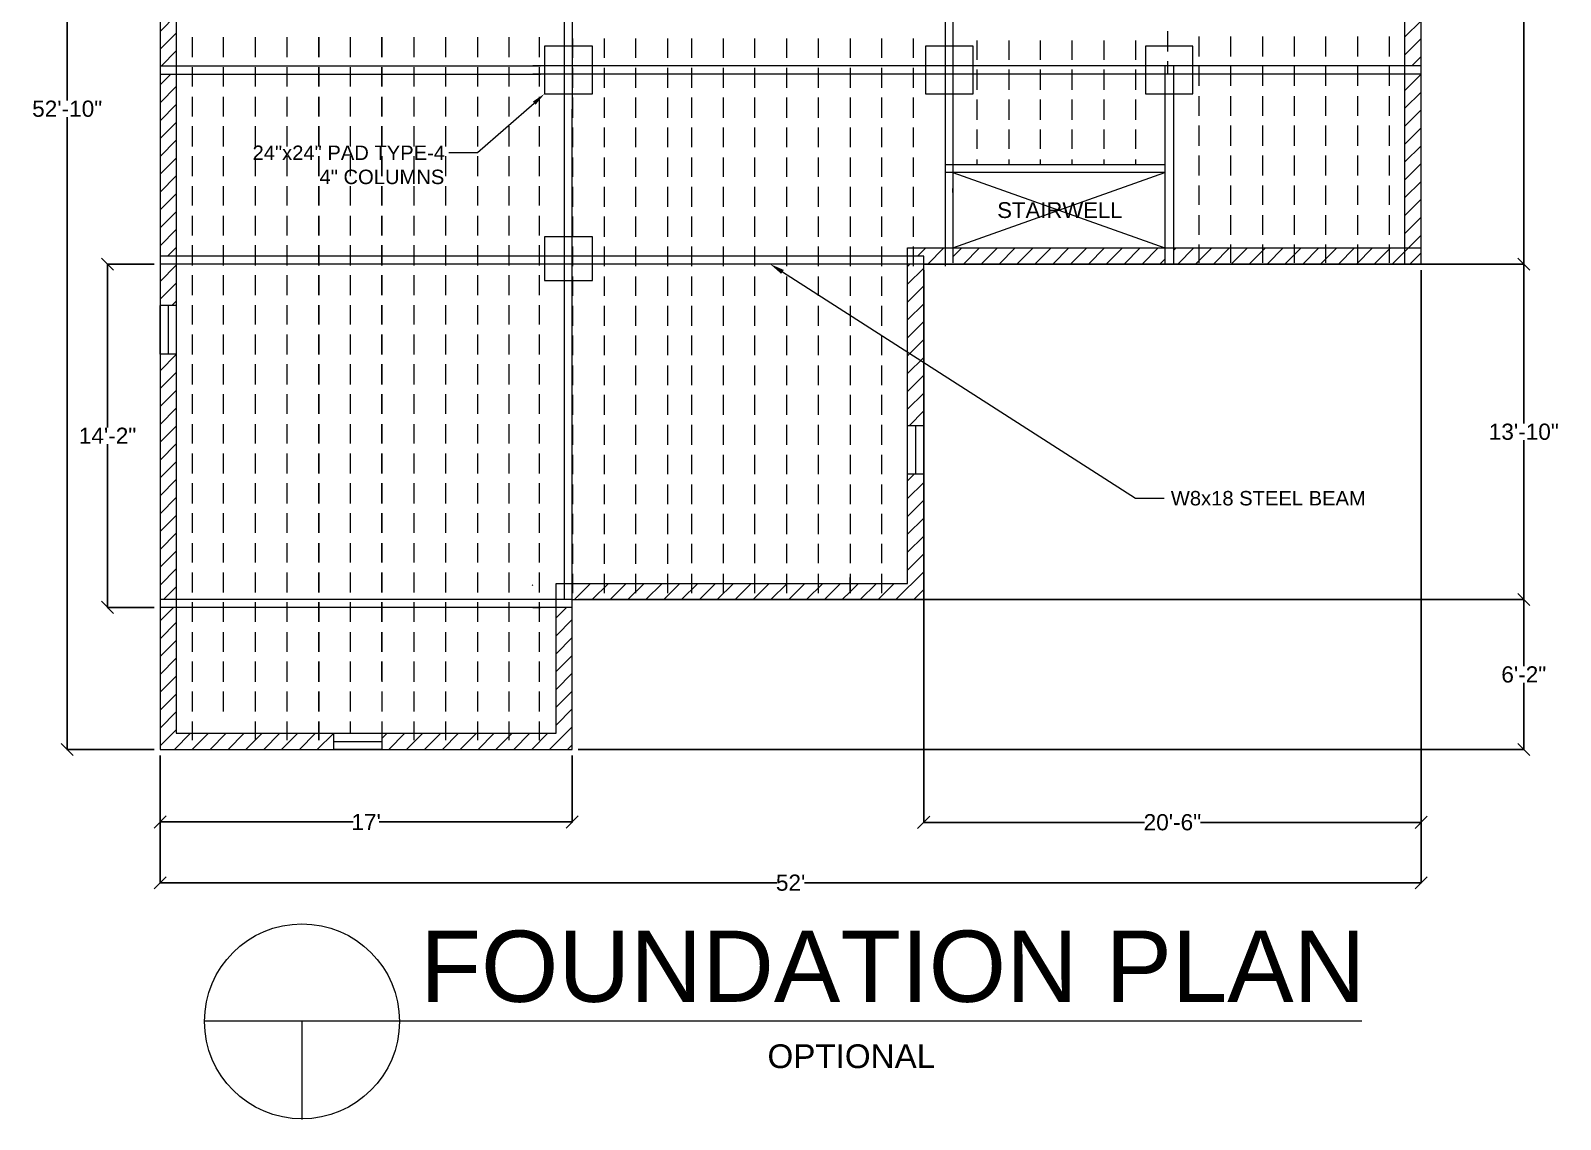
# Model space of a CAD drawing. Header units: inches. Extents: x 2489 to 11897, y 91 to 1364.
# Drawn here: x 9849 to 10606, y 174 to 712 of the extents above; entities that cross this region are included whole.
import ezdxf

# ---------------------------------------------------------------- set-up
doc = ezdxf.new("R2010")
doc.units = ezdxf.units.IN
doc.header["$MEASUREMENT"] = 0
for name, color, linetype in [('PDF2_Geometry', 7, 'Continuous'), ('PDF_Geometry', 7, 'Continuous'), ('PDF_Solid Fills', 7, 'Continuous'), ('PDF_Text', 7, 'Continuous')]:
    doc.layers.add(name, color=color, linetype=linetype)
doc.styles.add('PDF Arial', font='arial.ttf')
doc.styles.get("Standard").update_dxf_attribs({"font": 'arial.ttf'})
doc.dimstyles.get("Standard").update_dxf_attribs({"dimtxt": 8, "dimasz": 6, "dimexe": 0.18, "dimexo": 3, "dimgap": 0.09, "dimtad": 0, "dimtih": 1, "dimtoh": 1, "dimdec": 4, "dimzin": 0, "dimdsep": 46, "dimlunit": 4, "dimtxsty": 'Standard', "dimblk": 'OBLIQUE', "dimcen": 0.09, "dimadec": 0, "dimazin": 0, "dimtfac": 1, "dimtdec": 4, "dimtofl": 0, "dimtmove": 0, "dimatfit": 3, "dimldrblk": 'OBLIQUE', "dimfxl": 1, "dimtolj": 1, "dimtzin": 0, "dimarcsym": 0})

# ---------------------------------------------------------------- blocks, each defined once
blk = doc.blocks.new('_Oblique')
at = {"color": 0, "linetype": 'ByBlock', "lineweight": -2}
blk.add_line((-0.5, -0.5), (0.5, 0.5), dxfattribs=at)
blk = doc.blocks.new('*D183')
at = {"color": 0, "lineweight": -2, "transparency": 16777216}
for p, q in [((10540.29, 920.87), (10588.28, 920.87)), ((10588.1, 920.87), (10588.1, 762.99)), ((10588.1, 596.9), (10588.1, 754.78)), ((10540.29, 596.9), (10588.28, 596.9))]:
    blk.add_line(p, q, dxfattribs=at)
at = {"layer": 'Defpoints', "color": 0, "lineweight": 15, "transparency": 16777216}
for p in [(10537.29, 920.87), (10588.1, 920.87), (10537.29, 596.9)]:
    blk.add_point(p, dxfattribs=at)
at = {"color": 0, "lineweight": -2, "transparency": 16777216, "xscale": 6, "yscale": 6, "zscale": 6}
for p, rotation in [((10588.1, 920.87), 90), ((10588.1, 596.9), 270)]:
    blk.add_blockref('_Oblique', p, dxfattribs=dict(at, rotation=rotation))
at = {"color": 0, "lineweight": 15, "transparency": 16777216, "insert": (10588.1, 758.89), "char_height": 8, "attachment_point": 5}
blk.add_mtext("\\A1;27'", dxfattribs=at)
blk = doc.blocks.new('*D186')
at = {"color": 0, "lineweight": -2, "transparency": 16777216}
for p, q in [((9910.29, 990.73), (9867.12, 990.73)), ((9867.3, 990.73), (9867.3, 677.91)), ((9867.3, 356.75), (9867.3, 669.56)), ((9910.28, 356.75), (9867.12, 356.75))]:
    blk.add_line(p, q, dxfattribs=at)
at = {"layer": 'Defpoints', "color": 0, "lineweight": 15, "transparency": 16777216}
for p in [(9913.29, 990.73), (9867.3, 356.75), (9913.28, 356.75)]:
    blk.add_point(p, dxfattribs=at)
at = {"color": 0, "lineweight": -2, "transparency": 16777216, "xscale": 6, "yscale": 6, "zscale": 6}
for p, rotation in [((9867.3, 990.73), 90), ((9867.3, 356.75), 270)]:
    blk.add_blockref('_Oblique', p, dxfattribs=dict(at, rotation=rotation))
at = {"color": 0, "lineweight": 15, "transparency": 16777216, "insert": (9867.3, 673.74), "char_height": 8, "attachment_point": 5}
blk.add_mtext('\\A1;52\'-10"', dxfattribs=at)
blk = doc.blocks.new('*D187')
at = {"color": 0, "lineweight": -2, "transparency": 16777216}
for p, q in [((9913.28, 353.75), (9913.28, 320.69)), ((10117.19, 353.75), (10117.19, 320.69)), ((9913.28, 320.87), (10008.73, 320.87)), ((10117.19, 320.87), (10021.74, 320.87))]:
    blk.add_line(p, q, dxfattribs=at)
at = {"layer": 'Defpoints', "color": 0, "lineweight": 15, "transparency": 16777216}
for p in [(9913.28, 356.75), (10117.19, 356.75), (10117.19, 320.87)]:
    blk.add_point(p, dxfattribs=at)
at = {"color": 0, "lineweight": -2, "transparency": 16777216, "xscale": 6, "yscale": 6, "zscale": 6, "rotation": 180}
blk.add_blockref('_Oblique', (9913.28, 320.87), dxfattribs=at)
at = {"color": 0, "lineweight": -2, "transparency": 16777216, "xscale": 6, "yscale": 6, "zscale": 6}
blk.add_blockref('_Oblique', (10117.19, 320.87), dxfattribs=at)
at = {"color": 0, "lineweight": 15, "transparency": 16777216, "insert": (10015.23, 320.87), "char_height": 8, "attachment_point": 5}
blk.add_mtext("\\A1;17'", dxfattribs=at)
blk = doc.blocks.new('*D180')
at = {"color": 0, "lineweight": -2, "transparency": 16777216}
for p, q in [((10294.15, 596.9), (10588.28, 596.9)), ((10588.1, 596.9), (10588.1, 518.09)), ((10588.1, 430.92), (10588.1, 509.73)), ((10294.15, 430.92), (10588.28, 430.92))]:
    blk.add_line(p, q, dxfattribs=at)
at = {"layer": 'Defpoints', "color": 0, "lineweight": 15, "transparency": 16777216}
for p in [(10291.15, 596.9), (10588.1, 596.9), (10291.15, 430.92)]:
    blk.add_point(p, dxfattribs=at)
at = {"color": 0, "lineweight": -2, "transparency": 16777216, "xscale": 6, "yscale": 6, "zscale": 6}
for p, rotation in [((10588.1, 596.9), 90), ((10588.1, 430.92), 270)]:
    blk.add_blockref('_Oblique', p, dxfattribs=dict(at, rotation=rotation))
at = {"color": 0, "lineweight": 15, "transparency": 16777216, "insert": (10588.1, 513.91), "char_height": 8, "attachment_point": 5}
blk.add_mtext('\\A1;13\'-10"', dxfattribs=at)
blk = doc.blocks.new('*D181')
at = {"color": 0, "lineweight": -2, "transparency": 16777216}
for p, q in [((10120.19, 430.92), (10588.28, 430.92)), ((10588.1, 430.92), (10588.1, 398.01)), ((10588.1, 356.75), (10588.1, 389.66)), ((10120.19, 356.75), (10588.28, 356.75))]:
    blk.add_line(p, q, dxfattribs=at)
at = {"layer": 'Defpoints', "color": 0, "lineweight": 15, "transparency": 16777216}
for p in [(10117.19, 430.92), (10588.1, 430.92), (10117.19, 356.75)]:
    blk.add_point(p, dxfattribs=at)
at = {"color": 0, "lineweight": -2, "transparency": 16777216, "xscale": 6, "yscale": 6, "zscale": 6}
for p, rotation in [((10588.1, 430.92), 90), ((10588.1, 356.75), 270)]:
    blk.add_blockref('_Oblique', p, dxfattribs=dict(at, rotation=rotation))
at = {"color": 0, "lineweight": 15, "transparency": 16777216, "insert": (10588.1, 393.83), "char_height": 8, "attachment_point": 5}
blk.add_mtext('\\A1;6\'-2"', dxfattribs=at)
blk = doc.blocks.new('*D182')
at = {"color": 0, "lineweight": -2, "transparency": 16777216}
for p, q in [((10537.29, 593.9), (10537.29, 290.62)), ((9913.28, 353.75), (9913.28, 290.62)), ((9913.28, 290.8), (10218.41, 290.8)), ((10537.29, 290.8), (10232.16, 290.8))]:
    blk.add_line(p, q, dxfattribs=at)
at = {"layer": 'Defpoints', "color": 0, "lineweight": 15, "transparency": 16777216}
for p in [(10537.29, 596.9), (9913.28, 356.75), (10537.29, 290.8)]:
    blk.add_point(p, dxfattribs=at)
at = {"color": 0, "lineweight": -2, "transparency": 16777216, "xscale": 6, "yscale": 6, "zscale": 6, "rotation": 180}
blk.add_blockref('_Oblique', (9913.28, 290.8), dxfattribs=at)
at = {"color": 0, "lineweight": -2, "transparency": 16777216, "xscale": 6, "yscale": 6, "zscale": 6}
blk.add_blockref('_Oblique', (10537.29, 290.8), dxfattribs=at)
at = {"color": 0, "lineweight": 15, "transparency": 16777216, "insert": (10225.28, 290.8), "char_height": 8, "attachment_point": 5}
blk.add_mtext("\\A1;52'", dxfattribs=at)
blk = doc.blocks.new('*D188')
at = {"color": 0, "lineweight": -2, "transparency": 16777216}
for p, q in [((10291.15, 593.9), (10291.15, 320.51)), ((10537.29, 593.9), (10537.29, 320.51)), ((10291.15, 320.69), (10400.32, 320.69)), ((10537.29, 320.69), (10428.12, 320.69))]:
    blk.add_line(p, q, dxfattribs=at)
at = {"layer": 'Defpoints', "color": 0, "lineweight": 15, "transparency": 16777216}
for p in [(10291.15, 596.9), (10537.29, 596.9), (10537.29, 320.69)]:
    blk.add_point(p, dxfattribs=at)
at = {"color": 0, "lineweight": -2, "transparency": 16777216, "xscale": 6, "yscale": 6, "zscale": 6, "rotation": 180}
blk.add_blockref('_Oblique', (10291.15, 320.69), dxfattribs=at)
at = {"color": 0, "lineweight": -2, "transparency": 16777216, "xscale": 6, "yscale": 6, "zscale": 6}
blk.add_blockref('_Oblique', (10537.29, 320.69), dxfattribs=at)
at = {"color": 0, "lineweight": 15, "transparency": 16777216, "insert": (10414.22, 320.69), "char_height": 8, "attachment_point": 5}
blk.add_mtext('\\A1;20\'-6"', dxfattribs=at)
blk = doc.blocks.new('*D192')
at = {"color": 0, "lineweight": -2, "transparency": 16777216}
for p, q in [((9910.29, 596.9), (9887.09, 596.9)), ((9887.27, 596.9), (9887.27, 516.09)), ((9887.27, 427.06), (9887.27, 507.87)), ((9910.29, 427.06), (9887.09, 427.06))]:
    blk.add_line(p, q, dxfattribs=at)
at = {"layer": 'Defpoints', "color": 0, "lineweight": 15, "transparency": 16777216}
for p in [(9913.29, 596.9), (9887.27, 427.06), (9913.29, 427.06)]:
    blk.add_point(p, dxfattribs=at)
at = {"color": 0, "lineweight": -2, "transparency": 16777216, "xscale": 6, "yscale": 6, "zscale": 6}
for p, rotation in [((9887.27, 596.9), 90), ((9887.27, 427.06), 270)]:
    blk.add_blockref('_Oblique', p, dxfattribs=dict(at, rotation=rotation))
at = {"color": 0, "lineweight": 15, "transparency": 16777216, "insert": (9887.27, 511.98), "char_height": 8, "attachment_point": 5}
blk.add_mtext('\\A1;14\'-2"', dxfattribs=at)

msp = doc.modelspace()

# ---------------------------------------------------------------- hatches: boundary and pattern name
at = {"lineweight": 15}
h = msp.add_hatch(dxfattribs=at)
h.set_pattern_fill('ANSI31', color=256, scale=50)
h.paths.add_polyline_path([(9921.28758, 982.72542), (10038.49404, 982.72539), (10038.49404, 990.72539), (9913.28766, 990.72542), (9913.28621, 836.33083), (9921.28621, 836.33083)])
h.paths.add_polyline_path([(9921.28617, 832.14722), (9913.28617, 832.14722), (9913.28592, 804.97919), (9921.28592, 804.97919)])
h.paths.add_polyline_path([(9921.28569, 780.97919), (9913.28569, 780.97919), (9913.28489, 695.05387), (9921.28489, 695.05387)])
h.paths.add_polyline_path([(10117.20049, 427.05979), (10109.18529, 427.05979), (10109.18529, 364.74677), (10023.0555, 364.74677), (10023.0555, 356.74677), (10117.18529, 356.74677)])
h.paths.add_polyline_path([(9999.0555, 364.74677), (9921.2818, 364.74677), (9921.28238, 427.05979), (9913.28238, 427.05979), (9913.28172, 356.74677), (9999.0555, 356.74677)])
h.paths.add_polyline_path([(9921.28355, 552.35751), (9913.28355, 552.35751), (9913.28242, 430.92154), (9921.28242, 430.92154)])
h.paths.add_polyline_path([(9921.28485, 690.87028), (9913.28485, 690.87028), (9913.28401, 600.76193), (9921.28401, 600.76193)])
h.paths.add_polyline_path([(9921.28397, 596.90018), (9913.28397, 596.90018), (9913.28378, 576.35751), (9921.28378, 576.35751)])
h.paths.add_polyline_path([(10117.31858, 438.92154), (10117.31858, 434.06162), (10117.31317, 430.92154), (10291.14688, 430.92154), (10291.14688, 492.95383), (10283.14688, 492.95383), (10283.14688, 438.92154), (10254.73376, 438.92154), (10254.73376, 434.06162), (10254.73387, 434.06159), (10254.73387, 438.92154)])
h.paths.add_polyline_path([(10291.14688, 596.90018), (10283.14688, 596.90018), (10283.14688, 553.37923), (10291.14688, 548.25216)])
h.paths.add_polyline_path([(10291.14688, 548.25216), (10283.14688, 553.37923), (10283.14688, 516.95383), (10291.14688, 516.95383)])
h.paths.add_polyline_path([(10410.49229, 604.90016), (10410.49219, 604.9002), (10305.58071, 604.90019), (10305.58065, 604.90016), (10305.58065, 596.90019), (10410.49229, 596.9002)])
h.paths.add_polyline_path([(10301.71878, 604.90019), (10285.94989, 604.90018), (10285.94989, 600.76197), (10291.14688, 600.76197), (10291.14688, 596.90018), (10301.71878, 596.90019)])
h.paths.add_polyline_path([(10414.67605, 604.9002), (10414.67605, 596.9002), (10529.28764, 596.90021), (10529.28764, 604.90021)])
h.paths.add_polyline_path([(10537.28764, 690.87028), (10529.28764, 690.87028), (10529.28764, 604.90021), (10537.28764, 604.90021)])
h.paths.add_polyline_path([(10537.28764, 604.90021), (10529.28764, 604.90021), (10529.28764, 596.90021), (10537.28764, 596.90021)])
h.paths.add_polyline_path([(10537.28764, 749.70991), (10529.28764, 749.70991), (10529.28764, 695.05385), (10537.28764, 695.05385)])
h.paths.add_polyline_path([(10537.28764, 832.14722), (10529.28764, 832.14722), (10529.28764, 773.70991), (10537.28764, 773.70991)])
h.paths.add_polyline_path([(10537.28764, 920.87464), (10417.19851, 920.87464), (10417.19851, 912.87464), (10529.28764, 912.87464), (10529.28764, 836.33083), (10537.28764, 836.33083)])
h.paths.add_polyline_path([(10393.19851, 920.87464), (10322.89365, 920.87464), (10317.58423, 912.87464), (10393.19851, 912.87464)])
h.paths.add_polyline_path([(10322.89365, 920.87464), (10305.58065, 920.87464), (10305.58065, 912.87464), (10317.58423, 912.87464)])
h.paths.add_polyline_path([(10301.71878, 920.87464), (10177.05736, 920.87464), (10177.05734, 990.72536), (10117.32232, 990.72537), (10117.32059, 982.72537), (10169.05735, 982.72536), (10169.05736, 912.87464), (10301.71878, 912.87464)])
h.paths.add_polyline_path([(10113.4568, 990.72538), (10062.49404, 990.72539), (10062.49404, 982.72539), (10113.4568, 982.72538)])

# ---------------------------------------------------------------- linework, layer by layer
for p, q in [((9913.28766, 990.72542), (9913.28172, 356.74677)), ((9921.28758, 982.72542), (9921.2818, 364.74677)), ((10537.28764, 596.90021), (10537.28764, 920.87464)), ((10529.28764, 596.90021), (10529.28764, 912.87464)), ((10283.14688, 604.90018), (10537.28764, 604.90021)), ((10283.14688, 438.92154), (10283.14688, 604.90018)), ((10291.14688, 430.92154), (10291.14688, 600.76197)), ((10291.14688, 596.90018), (10537.28764, 596.90021)), ((10109.18529, 364.74677), (10109.18529, 438.92154)), ((10109.18529, 438.92154), (10283.14688, 438.92154)), ((10117.18529, 430.92154), (10291.14688, 430.92154)), ((9921.2818, 364.74677), (10109.18529, 364.74677)), ((9913.28172, 356.74677), (10117.18529, 356.74677))]:
    msp.add_line(p, q, dxfattribs=at)
at = {"layer": 'PDF2_Geometry', "lineweight": 9}
for p, q in [((9921.28355, 576.35751), (9913.28355, 576.35751)), ((9913.28355, 552.35751), (9913.28355, 576.35751)), ((9917.28355, 576.35751), (9917.28355, 552.35751)), ((9921.28355, 576.35751), (9921.28355, 552.35751)), ((9921.28355, 552.35751), (9913.28355, 552.35751)), ((10291.14688, 516.95383), (10283.14688, 516.95383)), ((10283.14688, 492.95383), (10283.14688, 516.95383)), ((10287.14688, 516.95383), (10287.14688, 492.95383)), ((10291.14688, 516.95383), (10291.14688, 492.95383)), ((10291.14688, 492.95383), (10283.14688, 492.95383)), ((9999.0555, 364.74677), (9999.0555, 356.74677)), ((9999.0555, 364.74677), (10023.0555, 364.74677)), ((10023.0555, 364.74677), (10023.0555, 356.74677)), ((9999.0555, 360.74677), (10023.0555, 360.74677)), ((10023.0555, 356.74677), (9999.0555, 356.74677))]:
    msp.add_line(p, q, dxfattribs=at)
at = {"layer": 'PDF_Geometry', "lineweight": 18}
for points in [[(10113.4568, 430.92154), (10113.4568, 990.72538)], [(10117.18529, 356.74677), (10117.32232, 990.72537)], [(10301.71878, 920.87464), (10301.71878, 597.54383)], [(10305.58065, 920.87464), (10305.58065, 597.54383)], [(9913.28753, 695.05387), (10101.54951, 695.05387)], [(9913.28753, 690.87028), (10101.54951, 690.87028)], [(10410.49229, 695.05385), (10410.49229, 596.90018), (10097.68773, 596.90018)], [(10537.28763, 695.05385), (10097.68782, 695.05385)], [(10537.28763, 690.87028), (10097.68782, 690.87028)], [(10414.67605, 695.05385), (10414.67605, 596.90018)], [(10410.49229, 646.09257), (10301.71869, 646.09257)], [(10410.49229, 642.23078), (10301.71869, 642.23078)], [(10101.5497, 600.76193), (9913.28763, 600.76193)], [(10291.14688, 600.76197), (10097.68773, 600.76197)], [(10101.5497, 596.90018), (9913.28763, 596.90018)], [(10117.31858, 430.92154), (9913.28763, 430.92154)], [(10117.31858, 427.05979), (9913.28763, 427.05979)]]:
    msp.add_lwpolyline(points, dxfattribs=at)
at = {"layer": 'PDF_Geometry', "lineweight": 9}
for points in [[(10411.77958, 712.11012), (10411.77958, 702.13384)], [(9929.05663, 709.21371), (9929.05663, 699.23742)], [(9944.50376, 709.21371), (9944.50376, 699.23742)], [(9960.27264, 709.21371), (9960.27264, 699.23742)], [(9976.04165, 709.21371), (9976.04165, 699.23742)], [(10007.25778, 709.21371), (10007.25778, 699.23742)], [(10038.79567, 709.21371), (10038.79567, 699.23742)], [(10054.56456, 709.21371), (10054.56456, 699.23742)], [(10070.33356, 709.21371), (10070.33356, 699.23742)], [(10085.78069, 709.21371), (10085.78069, 699.23742)], [(10100.78069, 709.21371), (10100.78069, 699.23742)], [(10117.31858, 708.5701), (10117.31858, 698.91563)], [(10133.08759, 708.5701), (10133.08759, 698.91563)], [(10148.53459, 708.5701), (10148.53459, 698.91563)], [(10164.30372, 708.5701), (10164.30372, 698.91563)], [(10176.21073, 708.57014), (10176.21073, 698.91569)], [(10191.97986, 708.57014), (10191.97986, 698.91569)], [(10207.42686, 708.57014), (10207.42686, 698.91569)], [(10223.19575, 708.57014), (10223.19575, 698.91569)], [(10238.96488, 708.57014), (10238.96488, 698.91569)], [(10254.73376, 708.57014), (10254.73376, 698.91569)], [(10270.18101, 708.57014), (10270.18101, 698.91569)], [(10285.94989, 708.57014), (10285.94989, 698.91569)], [(10301.71878, 708.57014), (10301.71878, 698.91569)], [(10317.48766, 707.60471), (10317.48766, 697.95024)], [(10333.25679, 707.60471), (10333.25679, 697.95024)], [(10348.7038, 707.60471), (10348.7038, 697.95024)], [(10364.47293, 707.60471), (10364.47293, 697.95024)], [(10380.24181, 707.60471), (10380.24181, 697.95024)], [(10396.01069, 707.60471), (10396.01069, 697.95024)], [(10427.22683, 709.5356), (10427.22683, 699.55932)], [(10442.99571, 709.5356), (10442.99571, 699.55932)], [(10458.76459, 709.5356), (10458.76459, 699.55932)], [(10474.53373, 709.5356), (10474.53373, 699.55932)], [(10489.98073, 709.5356), (10489.98073, 699.55932)], [(10505.74986, 709.5356), (10505.74986, 699.55932)], [(10521.51874, 709.5356), (10521.51874, 699.55932)], [(10411.77958, 697.30655), (10411.77958, 690.87028)], [(9929.05663, 694.4102), (9929.05663, 684.75574)], [(9944.50376, 694.4102), (9944.50376, 684.75574)], [(9960.27264, 694.4102), (9960.27264, 684.75574)], [(9976.04165, 694.4102), (9976.04165, 684.75574)], [(10007.25778, 694.4102), (10007.25778, 684.75574)], [(10038.79567, 694.4102), (10038.79567, 684.75574)], [(10054.56456, 694.4102), (10054.56456, 684.75574)], [(10070.33356, 694.4102), (10070.33356, 684.75574)], [(10085.78069, 694.4102), (10085.78069, 684.75574)], [(10100.78069, 694.4102), (10100.78069, 684.75574)], [(10117.31858, 694.08838), (10117.31858, 684.11212)], [(10133.08759, 694.08838), (10133.08759, 684.11212)], [(10148.53459, 694.08838), (10148.53459, 684.11212)], [(10164.30372, 694.08838), (10164.30372, 684.11212)], [(10176.21073, 694.08846), (10176.21073, 684.11218)], [(10191.97986, 694.08846), (10191.97986, 684.11218)], [(10207.42686, 694.08846), (10207.42686, 684.11218)], [(10223.19575, 694.08846), (10223.19575, 684.11218)], [(10238.96488, 694.08846), (10238.96488, 684.11218)], [(10254.73376, 694.08846), (10254.73376, 684.11218)], [(10270.18101, 694.08846), (10270.18101, 684.11218)], [(10285.94989, 694.08846), (10285.94989, 684.11218)], [(10301.71878, 694.08846), (10301.71878, 684.11218)], [(10317.48766, 693.123), (10317.48766, 683.14673)], [(10333.25679, 693.123), (10333.25679, 683.14673)], [(10348.7038, 693.123), (10348.7038, 683.14673)], [(10364.47293, 693.123), (10364.47293, 683.14673)], [(10380.24181, 693.123), (10380.24181, 683.14673)], [(10396.01069, 693.123), (10396.01069, 683.14673)], [(10427.22683, 694.73209), (10427.22683, 685.07762)], [(10442.99571, 694.73209), (10442.99571, 685.07762)], [(10458.76459, 694.73209), (10458.76459, 685.07762)], [(10474.53373, 694.73209), (10474.53373, 685.07762)], [(10489.98073, 694.73209), (10489.98073, 685.07762)], [(10505.74986, 694.73209), (10505.74986, 685.07762)], [(10521.51874, 694.73209), (10521.51874, 685.07762)], [(9929.05663, 679.60669), (9929.05663, 669.95223)], [(9944.50376, 679.60669), (9944.50376, 669.95223)], [(9960.27264, 679.60669), (9960.27264, 669.95223)], [(9976.04165, 679.60669), (9976.04165, 669.95223)], [(10007.25778, 679.60669), (10007.25778, 669.95223)], [(10038.79567, 679.60669), (10038.79567, 669.95223)], [(10054.56456, 679.60669), (10054.56456, 669.95223)], [(10098.33165, 676.38856), (10070.33363, 651.93058), (10056.17379, 651.93058)], [(10070.33356, 679.60669), (10070.33356, 669.95223)], [(10085.78069, 679.60669), (10085.78069, 669.95223)], [(10100.78069, 679.60669), (10100.78069, 669.95223)], [(10117.31858, 679.28487), (10117.31858, 669.30861)], [(10133.08759, 679.28487), (10133.08759, 669.30861)], [(10148.53459, 679.28487), (10148.53459, 669.30861)], [(10164.30372, 679.28487), (10164.30372, 669.30861)], [(10176.21073, 679.28495), (10176.21073, 669.30867)], [(10191.97986, 679.28495), (10191.97986, 669.30867)], [(10207.42686, 679.28495), (10207.42686, 669.30867)], [(10223.19575, 679.28495), (10223.19575, 669.30867)], [(10238.96488, 679.28495), (10238.96488, 669.30867)], [(10254.73376, 679.28495), (10254.73376, 669.30867)], [(10270.18101, 679.28495), (10270.18101, 669.30867)], [(10285.94989, 679.28495), (10285.94989, 669.30867)], [(10301.71878, 679.28495), (10301.71878, 669.30867)], [(10317.48766, 678.3195), (10317.48766, 668.34322)], [(10333.25679, 678.3195), (10333.25679, 668.34322)], [(10348.7038, 678.3195), (10348.7038, 668.34322)], [(10364.47293, 678.3195), (10364.47293, 668.34322)], [(10380.24181, 678.3195), (10380.24181, 668.34322)], [(10396.01069, 678.3195), (10396.01069, 668.34322)], [(10427.22683, 679.92858), (10427.22683, 670.27411)], [(10442.99571, 679.92858), (10442.99571, 670.27411)], [(10458.76459, 679.92858), (10458.76459, 670.27411)], [(10474.53373, 679.92858), (10474.53373, 670.27411)], [(10489.98073, 679.92858), (10489.98073, 670.27411)], [(10505.74986, 679.92858), (10505.74986, 670.27411)], [(10521.51874, 679.92858), (10521.51874, 670.27411)], [(9929.05663, 665.12501), (9929.05663, 655.14872)], [(9944.50376, 665.12501), (9944.50376, 655.14872)], [(9960.27264, 665.12501), (9960.27264, 655.14872)], [(9976.04165, 665.12501), (9976.04165, 655.14872)], [(10007.25778, 665.12501), (10007.25778, 655.14872)], [(10038.79567, 665.12501), (10038.79567, 655.14872)], [(10054.56456, 665.12501), (10054.56456, 655.14872)], [(10070.33356, 665.12501), (10070.33356, 655.14872)], [(10085.78069, 665.12501), (10085.78069, 655.14872)], [(10100.78069, 665.12501), (10100.78069, 655.14872)], [(10117.31858, 664.48136), (10117.31858, 654.82693)], [(10133.08759, 664.48136), (10133.08759, 654.82693)], [(10148.53459, 664.48136), (10148.53459, 654.82693)], [(10164.30372, 664.48136), (10164.30372, 654.82693)], [(10176.21073, 664.48144), (10176.21073, 654.82699)], [(10191.97986, 664.48144), (10191.97986, 654.82699)], [(10207.42686, 664.48144), (10207.42686, 654.82699)], [(10223.19575, 664.48144), (10223.19575, 654.82699)], [(10238.96488, 664.48144), (10238.96488, 654.82699)], [(10254.73376, 664.48144), (10254.73376, 654.82699)], [(10270.18101, 664.48144), (10270.18101, 654.82699)], [(10285.94989, 664.48144), (10285.94989, 654.82699)], [(10301.71878, 664.48144), (10301.71878, 654.82699)], [(10317.48766, 663.51599), (10317.48766, 653.86152)], [(10333.25679, 663.51599), (10333.25679, 653.86152)], [(10348.7038, 663.51599), (10348.7038, 653.86152)], [(10364.47293, 663.51599), (10364.47293, 653.86152)], [(10380.24181, 663.51599), (10380.24181, 653.86152)], [(10396.01069, 663.51599), (10396.01069, 653.86152)], [(10427.22683, 665.44689), (10427.22683, 655.4706)], [(10442.99571, 665.44689), (10442.99571, 655.4706)], [(10458.76459, 665.44689), (10458.76459, 655.4706)], [(10474.53373, 665.44689), (10474.53373, 655.4706)], [(10489.98073, 665.44689), (10489.98073, 655.4706)], [(10505.74986, 665.44689), (10505.74986, 655.4706)], [(10521.51874, 665.44689), (10521.51874, 655.4706)], [(9929.05663, 650.3215), (9929.05663, 640.34521)], [(9944.50376, 650.3215), (9944.50376, 640.34521)], [(9960.27264, 650.3215), (9960.27264, 640.34521)], [(9976.04165, 650.3215), (9976.04165, 640.34521)], [(10007.25778, 650.3215), (10007.25778, 640.34521)], [(10038.79567, 650.3215), (10038.79567, 640.34521)], [(10054.56456, 650.3215), (10054.56456, 640.34521)], [(10070.33356, 650.3215), (10070.33356, 640.34521)], [(10085.78069, 650.3215), (10085.78069, 640.34521)], [(10100.78069, 650.3215), (10100.78069, 640.34521)], [(10117.31858, 649.67785), (10117.31858, 640.02342)], [(10133.08759, 649.67785), (10133.08759, 640.02342)], [(10148.53459, 649.67785), (10148.53459, 640.02342)], [(10164.30372, 649.67785), (10164.30372, 640.02342)], [(10176.21073, 649.67795), (10176.21073, 640.02348)], [(10191.97986, 649.67795), (10191.97986, 640.02348)], [(10207.42686, 649.67795), (10207.42686, 640.02348)], [(10223.19575, 649.67795), (10223.19575, 640.02348)], [(10238.96488, 649.67795), (10238.96488, 640.02348)], [(10254.73376, 649.67795), (10254.73376, 640.02348)], [(10270.18101, 649.67795), (10270.18101, 640.02348)], [(10285.94989, 649.67795), (10285.94989, 640.02348)], [(10301.71878, 649.67795), (10301.71878, 640.02348)], [(10317.48766, 648.71248), (10317.48766, 646.09257)], [(10333.25679, 648.71248), (10333.25679, 646.09257)], [(10348.7038, 648.71248), (10348.7038, 646.09257)], [(10364.47293, 648.71248), (10364.47293, 646.09257)], [(10380.24181, 648.71248), (10380.24181, 646.09257)], [(10396.01069, 648.71248), (10396.01069, 646.09257)], [(10427.22683, 650.64338), (10427.22683, 640.66709)], [(10442.99571, 650.64338), (10442.99571, 640.66709)], [(10458.76459, 650.64338), (10458.76459, 640.66709)], [(10474.53373, 650.64338), (10474.53373, 640.66709)], [(10489.98073, 650.64338), (10489.98073, 640.66709)], [(10505.74986, 650.64338), (10505.74986, 640.66709)], [(10521.51874, 650.64338), (10521.51874, 640.66709)], [(10305.58065, 604.90016), (10410.49229, 642.2308)], [(10305.58065, 642.2308), (10410.49229, 604.90016)], [(9929.05663, 635.51799), (9929.05663, 625.86352)], [(9944.50376, 635.51799), (9944.50376, 625.86352)], [(9960.27264, 635.51799), (9960.27264, 625.86352)], [(9976.04165, 635.51799), (9976.04165, 625.86352)], [(10007.25778, 635.51799), (10007.25778, 625.86352)], [(10038.79567, 635.51799), (10038.79567, 625.86352)], [(10054.56456, 635.51799), (10054.56456, 625.86352)], [(10070.33356, 635.51799), (10070.33356, 625.86352)], [(10085.78069, 635.51799), (10085.78069, 625.86352)], [(10100.78069, 635.51799), (10100.78069, 625.86352)], [(10117.31858, 635.19617), (10117.31858, 625.21991)], [(10133.08759, 635.19617), (10133.08759, 625.21991)], [(10148.53459, 635.19617), (10148.53459, 625.21991)], [(10164.30372, 635.19617), (10164.30372, 625.21991)], [(10176.21073, 635.19623), (10176.21073, 625.21997)], [(10191.97986, 635.19623), (10191.97986, 625.21997)], [(10207.42686, 635.19623), (10207.42686, 625.21997)], [(10223.19575, 635.19623), (10223.19575, 625.21997)], [(10238.96488, 635.19623), (10238.96488, 625.21997)], [(10254.73376, 635.19623), (10254.73376, 625.21997)], [(10270.18101, 635.19623), (10270.18101, 625.21997)], [(10285.94989, 635.19623), (10285.94989, 625.21997)], [(10301.71878, 635.19623), (10301.71878, 625.21997)], [(10305.58065, 632.29989), (10305.58065, 634.23076)], [(10427.22683, 635.83988), (10427.22683, 626.18541)], [(10442.99571, 635.83988), (10442.99571, 626.18541)], [(10458.76459, 635.83988), (10458.76459, 626.18541)], [(10474.53373, 635.83988), (10474.53373, 626.18541)], [(10489.98073, 635.83988), (10489.98073, 626.18541)], [(10505.74986, 635.83988), (10505.74986, 626.18541)], [(10521.51874, 635.83988), (10521.51874, 626.18541)], [(10427.22683, 621.03637), (10427.22683, 611.3819)], [(10442.99571, 621.03637), (10442.99571, 611.3819)], [(10458.76459, 621.03637), (10458.76459, 611.3819)], [(10474.53373, 621.03637), (10474.53373, 611.3819)], [(10489.98073, 621.03637), (10489.98073, 611.3819)], [(10505.74986, 621.03637), (10505.74986, 611.3819)], [(10521.51874, 621.03637), (10521.51874, 611.3819)], [(9929.05663, 620.71448), (9929.05663, 611.06001)], [(9944.50376, 620.71448), (9944.50376, 611.06001)], [(9960.27264, 620.71448), (9960.27264, 611.06001)], [(9976.04165, 620.71448), (9976.04165, 611.06001)], [(10007.25778, 620.71448), (10007.25778, 611.06001)], [(10038.79567, 620.71448), (10038.79567, 611.06001)], [(10054.56456, 620.71448), (10054.56456, 611.06001)], [(10070.33356, 620.71448), (10070.33356, 611.06001)], [(10085.78069, 620.71448), (10085.78069, 611.06001)], [(10100.78069, 620.71448), (10100.78069, 611.06001)], [(10117.31858, 620.39266), (10117.31858, 610.4164)], [(10133.08759, 620.39266), (10133.08759, 610.4164)], [(10148.53459, 620.39266), (10148.53459, 610.4164)], [(10164.30372, 620.39266), (10164.30372, 610.4164)], [(10176.21073, 620.39272), (10176.21073, 610.41646)], [(10191.97986, 620.39272), (10191.97986, 610.41646)], [(10207.42686, 620.39272), (10207.42686, 610.41646)], [(10223.19575, 620.39272), (10223.19575, 610.41646)], [(10238.96488, 620.39272), (10238.96488, 610.41646)], [(10254.73376, 620.39272), (10254.73376, 610.41646)], [(10270.18101, 620.39272), (10270.18101, 610.41646)], [(10285.94989, 620.39272), (10285.94989, 610.41646)], [(10301.71878, 620.39272), (10301.71878, 610.41646)], [(9929.05663, 606.2328), (9929.05663, 596.25651)], [(9944.50376, 606.2328), (9944.50376, 596.25651)], [(9960.27264, 606.2328), (9960.27264, 596.25651)], [(9976.04165, 606.2328), (9976.04165, 596.25651)], [(10007.25778, 606.2328), (10007.25778, 596.25651)], [(10038.79567, 606.2328), (10038.79567, 596.25651)], [(10054.56456, 606.2328), (10054.56456, 596.25651)], [(10070.33356, 606.2328), (10070.33356, 596.25651)], [(10085.78069, 606.2328), (10085.78069, 596.25651)], [(10100.78069, 606.2328), (10100.78069, 596.25651)], [(10427.22683, 606.55462), (10427.22683, 597.54383)], [(10442.99571, 606.55462), (10442.99571, 597.54383)], [(10458.76459, 606.55462), (10458.76459, 597.54383)], [(10474.53373, 606.55462), (10474.53373, 597.54383)], [(10489.98073, 606.55462), (10489.98073, 597.54383)], [(10505.74986, 606.55462), (10505.74986, 597.54383)], [(10521.51874, 606.55462), (10521.51874, 597.54383)], [(10117.31858, 605.58915), (10117.31858, 595.93471)], [(10133.08759, 605.58915), (10133.08759, 595.93471)], [(10148.53459, 605.58915), (10148.53459, 595.93471)], [(10164.30372, 605.58915), (10164.30372, 595.93471)], [(10176.21073, 605.58921), (10176.21073, 595.93478)], [(10191.97986, 605.58921), (10191.97986, 595.93478)], [(10207.42686, 605.58921), (10207.42686, 595.93478)], [(10223.19575, 605.58921), (10223.19575, 595.93478)], [(10238.96488, 605.58921), (10238.96488, 595.93478)], [(10254.73376, 605.58921), (10254.73376, 595.93478)], [(10270.18101, 605.58921), (10270.18101, 595.93478)], [(10285.94989, 605.58921), (10285.94989, 595.93478)], [(10301.71878, 605.58921), (10301.71878, 595.93478)], [(9929.05663, 591.42929), (9929.05663, 581.453)], [(9944.50376, 591.42929), (9944.50376, 581.453)], [(9960.27264, 591.42929), (9960.27264, 581.453)], [(9976.04165, 591.42929), (9976.04165, 581.453)], [(10007.25778, 591.42929), (10007.25778, 581.453)], [(10038.79567, 591.42929), (10038.79567, 581.453)], [(10054.56456, 591.42929), (10054.56456, 581.453)], [(10070.33356, 591.42929), (10070.33356, 581.453)], [(10085.78069, 591.42929), (10085.78069, 581.453)], [(10100.78069, 591.42929), (10100.78069, 581.453)], [(10117.31858, 590.78564), (10117.31858, 581.13121)], [(10133.08759, 590.78564), (10133.08759, 581.13121)], [(10148.53459, 590.78564), (10148.53459, 581.13121)], [(10164.30372, 590.78564), (10164.30372, 581.13121)], [(10176.21073, 590.7857), (10176.21073, 581.13127)], [(10191.97986, 590.7857), (10191.97986, 581.13127)], [(10207.42686, 590.7857), (10207.42686, 581.13127)], [(10221.26493, 593.03837), (10396.01069, 481.04664), (10410.17065, 481.04664)], [(10223.19575, 590.7857), (10223.19575, 581.13127)], [(10238.96488, 590.7857), (10238.96488, 581.13127)], [(10254.73376, 590.7857), (10254.73376, 581.13127)], [(10270.18101, 590.7857), (10270.18101, 581.13127)], [(9929.05663, 576.62578), (9929.05663, 566.97131)], [(9944.50376, 576.62578), (9944.50376, 566.97131)], [(9960.27264, 576.62578), (9960.27264, 566.97131)], [(9976.04165, 576.62578), (9976.04165, 566.97131)], [(10007.25778, 576.62578), (10007.25778, 566.97131)], [(10038.79567, 576.62578), (10038.79567, 566.97131)], [(10054.56456, 576.62578), (10054.56456, 566.97131)], [(10070.33356, 576.62578), (10070.33356, 566.97131)], [(10085.78069, 576.62578), (10085.78069, 566.97131)], [(10100.78069, 576.62578), (10100.78069, 566.97131)], [(10117.31858, 576.30396), (10117.31858, 566.3277)], [(10133.08759, 576.30396), (10133.08759, 566.3277)], [(10148.53459, 576.30396), (10148.53459, 566.3277)], [(10164.30372, 576.30396), (10164.30372, 566.3277)], [(10176.21073, 576.30402), (10176.21073, 566.32776)], [(10191.97986, 576.30402), (10191.97986, 566.32776)], [(10207.42686, 576.30402), (10207.42686, 566.32776)], [(10223.19575, 576.30402), (10223.19575, 566.32776)], [(10238.96488, 576.30402), (10238.96488, 566.32776)], [(10254.73376, 576.30402), (10254.73376, 566.32776)], [(10270.18101, 576.30402), (10270.18101, 566.32776)], [(9929.05663, 562.14409), (9929.05663, 552.1678)], [(9944.50376, 562.14409), (9944.50376, 552.1678)], [(9960.27264, 562.14409), (9960.27264, 552.1678)], [(9976.04165, 562.14409), (9976.04165, 552.1678)], [(10007.25778, 562.14409), (10007.25778, 552.1678)], [(10038.79567, 562.14409), (10038.79567, 552.1678)], [(10054.56456, 562.14409), (10054.56456, 552.1678)], [(10070.33356, 562.14409), (10070.33356, 552.1678)], [(10085.78069, 562.14409), (10085.78069, 552.1678)], [(10100.78069, 562.14409), (10100.78069, 552.1678)], [(10117.31858, 561.50045), (10117.31858, 551.84598)], [(10133.08759, 561.50045), (10133.08759, 551.84598)], [(10148.53459, 561.50045), (10148.53459, 551.84598)], [(10164.30372, 561.50045), (10164.30372, 551.84598)], [(10176.21073, 561.50051), (10176.21073, 551.84604)], [(10191.97986, 561.50051), (10191.97986, 551.84604)], [(10207.42686, 561.50051), (10207.42686, 551.84604)], [(10223.19575, 561.50051), (10223.19575, 551.84604)], [(10238.96488, 561.50051), (10238.96488, 551.84604)], [(10254.73376, 561.50051), (10254.73376, 551.84604)], [(10270.18101, 561.50051), (10270.18101, 551.84604)], [(9929.05663, 547.34059), (9929.05663, 537.36429)], [(9944.50376, 547.34059), (9944.50376, 537.36429)], [(9960.27264, 547.34059), (9960.27264, 537.36429)], [(9976.04165, 547.34059), (9976.04165, 537.36429)], [(10007.25778, 547.34059), (10007.25778, 537.36429)], [(10038.79567, 547.34059), (10038.79567, 537.36429)], [(10054.56456, 547.34059), (10054.56456, 537.36429)], [(10070.33356, 547.34059), (10070.33356, 537.36429)], [(10085.78069, 547.34059), (10085.78069, 537.36429)], [(10100.78069, 547.34059), (10100.78069, 537.36429)], [(10117.31858, 546.69694), (10117.31858, 537.04247)], [(10133.08759, 546.69694), (10133.08759, 537.04247)], [(10148.53459, 546.69694), (10148.53459, 537.04247)], [(10164.30372, 546.69694), (10164.30372, 537.04247)], [(10176.21073, 546.697), (10176.21073, 537.04256)], [(10191.97986, 546.697), (10191.97986, 537.04256)], [(10207.42686, 546.697), (10207.42686, 537.04256)], [(10223.19575, 546.697), (10223.19575, 537.04256)], [(10238.96488, 546.697), (10238.96488, 537.04256)], [(10254.73376, 546.697), (10254.73376, 537.04256)], [(10270.18101, 546.697), (10270.18101, 537.04256)], [(9929.05663, 532.53708), (9929.05663, 522.88261)], [(9944.50376, 532.53708), (9944.50376, 522.88261)], [(9960.27264, 532.53708), (9960.27264, 522.88261)], [(9976.04165, 532.53708), (9976.04165, 522.88261)], [(10007.25778, 532.53708), (10007.25778, 522.88261)], [(10038.79567, 532.53708), (10038.79567, 522.88261)], [(10054.56456, 532.53708), (10054.56456, 522.88261)], [(10070.33356, 532.53708), (10070.33356, 522.88261)], [(10085.78069, 532.53708), (10085.78069, 522.88261)], [(10100.78069, 532.53708), (10100.78069, 522.88261)], [(10117.31858, 532.21525), (10117.31858, 522.23896)], [(10133.08759, 532.21525), (10133.08759, 522.23896)], [(10148.53459, 532.21525), (10148.53459, 522.23896)], [(10164.30372, 532.21525), (10164.30372, 522.23896)], [(10176.21073, 532.21532), (10176.21073, 522.23906)], [(10191.97986, 532.21532), (10191.97986, 522.23906)], [(10207.42686, 532.21532), (10207.42686, 522.23906)], [(10223.19575, 532.21532), (10223.19575, 522.23906)], [(10238.96488, 532.21532), (10238.96488, 522.23906)], [(10254.73376, 532.21532), (10254.73376, 522.23906)], [(10270.18101, 532.21532), (10270.18101, 522.23906)], [(9929.05663, 517.73357), (9929.05663, 508.0791)], [(9944.50376, 517.73357), (9944.50376, 508.0791)], [(9960.27264, 517.73357), (9960.27264, 508.0791)], [(9976.04165, 517.73357), (9976.04165, 508.0791)], [(10007.25778, 517.73357), (10007.25778, 508.0791)], [(10038.79567, 517.73357), (10038.79567, 508.0791)], [(10054.56456, 517.73357), (10054.56456, 508.0791)], [(10070.33356, 517.73357), (10070.33356, 508.0791)], [(10085.78069, 517.73357), (10085.78069, 508.0791)], [(10100.78069, 517.73357), (10100.78069, 508.0791)], [(10117.31858, 517.41175), (10117.31858, 507.43548)], [(10133.08759, 517.41175), (10133.08759, 507.43548)], [(10148.53459, 517.41175), (10148.53459, 507.43548)], [(10164.30372, 517.41175), (10164.30372, 507.43548)], [(10176.21073, 517.41181), (10176.21073, 507.43555)], [(10191.97986, 517.41181), (10191.97986, 507.43555)], [(10207.42686, 517.41181), (10207.42686, 507.43555)], [(10223.19575, 517.41181), (10223.19575, 507.43555)], [(10238.96488, 517.41181), (10238.96488, 507.43555)], [(10254.73376, 517.41181), (10254.73376, 507.43555)], [(10270.18101, 517.41181), (10270.18101, 507.43555)], [(9929.05663, 503.25188), (9929.05663, 493.27559)], [(9944.50376, 503.25188), (9944.50376, 493.27559)], [(9960.27264, 503.25188), (9960.27264, 493.27559)], [(9976.04165, 503.25188), (9976.04165, 493.27559)], [(10007.25778, 503.25188), (10007.25778, 493.27559)], [(10038.79567, 503.25188), (10038.79567, 493.27559)], [(10054.56456, 503.25188), (10054.56456, 493.27559)], [(10070.33356, 503.25188), (10070.33356, 493.27559)], [(10085.78069, 503.25188), (10085.78069, 493.27559)], [(10100.78069, 503.25188), (10100.78069, 493.27559)], [(10117.31858, 502.60824), (10117.31858, 492.95377)], [(10133.08759, 502.60824), (10133.08759, 492.95377)], [(10148.53459, 502.60824), (10148.53459, 492.95377)], [(10164.30372, 502.60824), (10164.30372, 492.95377)], [(10176.21073, 502.6083), (10176.21073, 492.95383)], [(10191.97986, 502.6083), (10191.97986, 492.95383)], [(10207.42686, 502.6083), (10207.42686, 492.95383)], [(10223.19575, 502.6083), (10223.19575, 492.95383)], [(10238.96488, 502.6083), (10238.96488, 492.95383)], [(10254.73376, 502.6083), (10254.73376, 492.95383)], [(10270.18101, 502.6083), (10270.18101, 492.95383)], [(9929.05663, 488.44837), (9929.05663, 478.47208)], [(9944.50376, 488.44837), (9944.50376, 478.47208)], [(9960.27264, 488.44837), (9960.27264, 478.47208)], [(9976.04165, 488.44837), (9976.04165, 478.47208)], [(10007.25778, 488.44837), (10007.25778, 478.47208)], [(10038.79567, 488.44837), (10038.79567, 478.47208)], [(10054.56456, 488.44837), (10054.56456, 478.47208)], [(10070.33356, 488.44837), (10070.33356, 478.47208)], [(10085.78069, 488.44837), (10085.78069, 478.47208)], [(10100.78069, 488.44837), (10100.78069, 478.47208)], [(10117.31858, 487.80473), (10117.31858, 478.15026)], [(10133.08759, 487.80473), (10133.08759, 478.15026)], [(10148.53459, 487.80473), (10148.53459, 478.15026)], [(10164.30372, 487.80473), (10164.30372, 478.15026)], [(10176.21073, 487.80479), (10176.21073, 478.15032)], [(10191.97986, 487.80479), (10191.97986, 478.15032)], [(10207.42686, 487.80479), (10207.42686, 478.15032)], [(10223.19575, 487.80479), (10223.19575, 478.15032)], [(10238.96488, 487.80479), (10238.96488, 478.15032)], [(10254.73376, 487.80479), (10254.73376, 478.15032)], [(10270.18101, 487.80479), (10270.18101, 478.15032)], [(9929.05663, 473.64486), (9929.05663, 463.9904)], [(9944.50376, 473.64486), (9944.50376, 463.9904)], [(9960.27264, 473.64486), (9960.27264, 463.9904)], [(9976.04165, 473.64486), (9976.04165, 463.9904)], [(10007.25778, 473.64486), (10007.25778, 463.9904)], [(10038.79567, 473.64486), (10038.79567, 463.9904)], [(10054.56456, 473.64486), (10054.56456, 463.9904)], [(10070.33356, 473.64486), (10070.33356, 463.9904)], [(10085.78069, 473.64486), (10085.78069, 463.9904)], [(10100.78069, 473.64486), (10100.78069, 463.9904)], [(10117.31858, 473.32304), (10117.31858, 463.34675)], [(10133.08759, 473.32304), (10133.08759, 463.34675)], [(10148.53459, 473.32304), (10148.53459, 463.34675)], [(10164.30372, 473.32304), (10164.30372, 463.34675)], [(10176.21073, 473.3231), (10176.21073, 463.34681)], [(10191.97986, 473.3231), (10191.97986, 463.34681)], [(10207.42686, 473.3231), (10207.42686, 463.34681)], [(10223.19575, 473.3231), (10223.19575, 463.34681)], [(10238.96488, 473.3231), (10238.96488, 463.34681)], [(10254.73376, 473.3231), (10254.73376, 463.34681)], [(10270.18101, 473.3231), (10270.18101, 463.34681)], [(9929.05663, 458.84136), (9929.05663, 449.18686)], [(9944.50376, 458.84136), (9944.50376, 449.18686)], [(9960.27264, 458.84136), (9960.27264, 449.18686)], [(9976.04165, 458.84136), (9976.04165, 449.18686)], [(10007.25778, 458.84136), (10007.25778, 449.18686)], [(10038.79567, 458.84136), (10038.79567, 449.18686)], [(10054.56456, 458.84136), (10054.56456, 449.18686)], [(10070.33356, 458.84136), (10070.33356, 449.18686)], [(10085.78069, 458.84136), (10085.78069, 449.18686)], [(10100.78069, 458.84136), (10100.78069, 449.18686)], [(10117.31858, 458.51953), (10117.31858, 448.54327)], [(10133.08759, 458.51953), (10133.08759, 448.54327)], [(10148.53459, 458.51953), (10148.53459, 448.54327)], [(10164.30372, 458.51953), (10164.30372, 448.54327)], [(10176.21073, 458.5196), (10176.21073, 448.86513)], [(10191.97986, 458.5196), (10191.97986, 448.86513)], [(10207.42686, 458.5196), (10207.42686, 448.86513)], [(10223.19575, 458.5196), (10223.19575, 448.86513)], [(10238.96488, 458.5196), (10238.96488, 448.86513)], [(10254.73376, 458.5196), (10254.73376, 448.86513)], [(10270.18101, 458.5196), (10270.18101, 448.86513)], [(9929.05663, 444.35964), (9929.05663, 434.38338)], [(9944.50376, 444.35964), (9944.50376, 434.38338)], [(9960.27264, 444.35964), (9960.27264, 434.38338)], [(9976.04165, 444.35964), (9976.04165, 434.38338)], [(10007.25778, 444.35964), (10007.25778, 434.38338)], [(10038.79567, 444.35964), (10038.79567, 434.38338)], [(10054.56456, 444.35964), (10054.56456, 434.38338)], [(10070.33356, 444.35964), (10070.33356, 434.38338)], [(10085.78069, 444.35964), (10085.78069, 434.38338)], [(10100.78069, 444.35964), (10100.78069, 434.38338)], [(10117.31858, 443.71606), (10117.31858, 434.06162)], [(10133.08759, 443.71606), (10133.08759, 434.06162)], [(10148.53459, 443.71606), (10148.53459, 434.06162)], [(10164.30372, 443.71606), (10164.30372, 434.06162)], [(10176.21073, 443.71606), (10176.21073, 434.06162)], [(10191.97986, 443.71606), (10191.97986, 434.06162)], [(10207.42686, 443.71606), (10207.42686, 434.06162)], [(10223.19575, 443.71606), (10223.19575, 434.06162)], [(10238.96488, 443.71606), (10238.96488, 434.06162)], [(10254.73376, 443.71606), (10254.73376, 434.06162)], [(10270.18101, 443.71606), (10270.18101, 434.06162)], [(10097.36601, 437.9234), (10097.68782, 438.24522)], [(9929.05663, 429.55616), (9929.05663, 419.90166)], [(9944.50376, 429.55616), (9944.50376, 419.90166)], [(9960.27264, 429.55616), (9960.27264, 419.90166)], [(9976.04165, 429.55616), (9976.04165, 419.90166)], [(10007.25778, 429.55616), (10007.25778, 419.90166)], [(10038.79567, 429.55616), (10038.79567, 419.90166)], [(10054.56456, 429.55616), (10054.56456, 419.90166)], [(10070.33356, 429.55616), (10070.33356, 419.90166)], [(10085.78069, 429.55616), (10085.78069, 419.90166)], [(10097.68782, 427.05979), (10101.5497, 427.05979)], [(10100.78069, 429.55616), (10100.78069, 419.90166)], [(9929.05663, 414.75262), (9929.05663, 405.09818)], [(9944.50376, 414.75262), (9944.50376, 405.09818)], [(9960.27264, 414.75262), (9960.27264, 405.09818)], [(9976.04165, 414.75262), (9976.04165, 405.09818)], [(10007.25778, 414.75262), (10007.25778, 405.09818)], [(10038.79567, 414.75262), (10038.79567, 405.09818)], [(10054.56456, 414.75262), (10054.56456, 405.09818)], [(10070.33356, 414.75262), (10070.33356, 405.09818)], [(10085.78069, 414.75262), (10085.78069, 405.09818)], [(10100.78069, 414.75262), (10100.78069, 405.09818)], [(9929.05663, 400.27097), (9929.05663, 390.29465)], [(9944.50376, 400.27097), (9944.50376, 390.29465)], [(9960.27264, 400.27097), (9960.27264, 390.29465)], [(9976.04165, 400.27097), (9976.04165, 390.29465)], [(10007.25778, 400.27097), (10007.25778, 390.29465)], [(10023.02667, 390.93835), (10023.02667, 400.27097), (10023.02667, 390.29465)], [(10038.79567, 400.27097), (10038.79567, 390.29465)], [(10054.56456, 400.27097), (10054.56456, 390.29465)], [(10070.33356, 400.27097), (10070.33356, 390.29465)], [(10085.78069, 400.27097), (10085.78069, 390.29465)], [(10100.78069, 400.27097), (10100.78069, 390.29465)], [(9929.05663, 385.46743), (9929.05663, 375.49117)], [(9944.50376, 385.46743), (9944.50376, 375.49117)], [(9960.27264, 385.46743), (9960.27264, 375.49117)], [(9976.04165, 385.46743), (9976.04165, 375.49117)], [(10007.25778, 385.46743), (10007.25778, 375.49117)], [(10023.02667, 385.46743), (10023.02667, 375.49117)], [(10038.79567, 385.46743), (10038.79567, 375.49117)], [(10054.56456, 385.46743), (10054.56456, 375.49117)], [(10070.33356, 385.46743), (10070.33356, 375.49117)], [(10085.78069, 385.46743), (10085.78069, 375.49117)], [(10100.78069, 385.46743), (10100.78069, 375.49117)], [(9929.05663, 370.66395), (9929.05663, 361.33134)], [(9960.27264, 370.66395), (9960.27264, 361.33134)], [(9976.04165, 370.66395), (9976.04165, 361.33134)], [(10007.25778, 370.66395), (10007.25778, 364.74677)], [(10023.02667, 370.66395), (10023.02667, 361.33134)], [(10038.79567, 370.66395), (10038.79567, 361.33134)], [(10054.56456, 370.66395), (10054.56456, 361.33134)], [(10070.33356, 370.66395), (10070.33356, 361.33134)], [(10085.78069, 370.66395), (10085.78069, 361.33134)], [(10100.78069, 370.66395), (10100.78069, 361.33134)], [(10508.00255, 222.30707), (9934.84932, 222.30707)], [(9983.44339, 222.30707), (9983.44339, 173.71294)]]:
    msp.add_lwpolyline(points, dxfattribs=at)
for points in [[(9991.81066, 699.23742), (9991.81066, 709.21371)], [(10023.02667, 699.23742), (10023.02667, 709.21371)], [(10103.4807, 681.21578), (10127.29497, 681.21578), (10127.29497, 704.70835), (10103.4807, 704.70835)], [(10292.06447, 681.21578), (10315.55685, 681.21578), (10315.55685, 704.70835), (10292.06447, 704.70835)], [(10400.83798, 681.21578), (10424.33036, 681.21578), (10424.33036, 704.70835), (10400.83798, 704.70835)], [(9991.81066, 684.75574), (9991.81066, 694.4102)], [(10023.02667, 684.75574), (10023.02667, 694.4102)], [(9991.81066, 669.95223), (9991.81066, 679.60669)], [(10023.02667, 669.95223), (10023.02667, 679.60669)], [(9991.81066, 655.14872), (9991.81066, 665.12501)], [(10023.02667, 655.14872), (10023.02667, 665.12501)], [(9991.81066, 640.34521), (9991.81066, 650.3215)], [(10023.02667, 640.34521), (10023.02667, 650.3215)], [(9991.81066, 625.86352), (9991.81066, 635.51799)], [(10023.02667, 625.86352), (10023.02667, 635.51799)], [(9991.81066, 611.06001), (9991.81066, 620.71448)], [(10023.02667, 611.06001), (10023.02667, 620.71448)], [(9991.81066, 596.25651), (9991.81066, 606.2328)], [(10023.02667, 596.25651), (10023.02667, 606.2328)], [(10103.4807, 588.8548), (10127.29497, 588.8548), (10127.29497, 610.41643), (10103.4807, 610.41643)], [(9991.81066, 581.453), (9991.81066, 591.42929)], [(10023.02667, 581.453), (10023.02667, 591.42929)], [(9991.81066, 566.97131), (9991.81066, 576.62578)], [(10023.02667, 566.97131), (10023.02667, 576.62578)], [(9991.81066, 552.1678), (9991.81066, 562.14409)], [(10023.02667, 552.1678), (10023.02667, 562.14409)], [(9991.81066, 537.36429), (9991.81066, 547.34059)], [(10023.02667, 537.36429), (10023.02667, 547.34059)], [(9991.81066, 522.88261), (9991.81066, 532.53708)], [(10023.02667, 522.88261), (10023.02667, 532.53708)], [(9991.81066, 508.0791), (9991.81066, 517.73357)], [(10023.02667, 508.0791), (10023.02667, 517.73357)], [(9991.81066, 493.27559), (9991.81066, 503.25188)], [(10023.02667, 493.27559), (10023.02667, 503.25188)], [(9991.81066, 478.47208), (9991.81066, 488.44837)], [(10023.02667, 478.47208), (10023.02667, 488.44837)], [(9991.81066, 463.9904), (9991.81066, 473.64486)], [(10023.02667, 463.9904), (10023.02667, 473.64486)], [(9991.81066, 449.18686), (9991.81066, 458.84136)], [(10023.02667, 449.18686), (10023.02667, 458.84136)], [(9991.81066, 434.38338), (9991.81066, 444.35964)], [(10023.02667, 434.38338), (10023.02667, 444.35964)], [(9991.81066, 419.90166), (9991.81066, 429.55616)], [(10023.02667, 419.90166), (10023.02667, 429.55616)], [(9991.81066, 405.09818), (9991.81066, 414.75262)], [(10023.02667, 405.09818), (10023.02667, 414.75262)], [(9991.81066, 390.29465), (9991.81066, 400.27097)], [(9991.81066, 375.49117), (9991.81066, 385.46743)], [(9991.81066, 361.33134), (9991.81066, 370.66395)]]:
    msp.add_lwpolyline(points, close=True, dxfattribs=at)
at = {"layer": 'PDF_Geometry', "lineweight": 20}
msp.add_lwpolyline([(10254.73387, 441.78515), (10254.73387, 434.06159)], close=True, dxfattribs=at)
at = {"layer": 'PDF_Geometry', "lineweight": 9}
msp.add_circle((9983.47941, 222.20773), 48.23639, dxfattribs=at)
at = {"layer": 'PDF_Solid Fills', "transparency": 33554559}
for points in [[(10097.76572, 677.35403), (10103.55841, 681.21578), (10099.05289, 675.74491)], [(10220.62141, 592.07297), (10215.15036, 596.90018), (10221.9087, 594.00384)]]:
    msp.add_solid(points, dxfattribs=at)

# ---------------------------------------------------------------- texts
at = {"layer": 'PDF_Text', "attachment_point": 7, "style": 'PDF Arial'}
for s, insert, char_height in [('24"x24" PAD TYPE-4', (9959.01982, 648.40655), 7.1413541), ('4" COLUMNS', (9992.16905, 636.38048), 7.141354), ('STAIRWELL', (10327.5234, 619.59244), 7.832514), ('W8x18 STEEL BEAM', (10413.43345, 477.39885), 7.1413541), ('FOUNDATION PLAN', (10041.99907, 231.36925), 35.2453682), ('OPTIONAL', (10213.83457, 198.93058), 11.748299)]:
    msp.add_mtext(s, dxfattribs=dict(at, insert=insert, char_height=char_height))

# ---------------------------------------------------------------- dimensions: what is measured, and where the dimension line sits
at = {"lineweight": 15}
for base, p1, p2, picture, middle in [((9867.2966451229, 356.7467736194), (9913.2876581202, 990.7254240005), (9913.281723031, 356.7467736194), '*D186', (9867.2966451229, 673.73609881)), ((10588.09983, 920.87464), (10537.28764, 596.90021), (10537.28764, 920.87464), '*D183', (10588.09983, 758.88743)), ((10588.09983, 596.90018), (10291.14688, 430.92154), (10291.14688, 596.90018), '*D180', (10588.09983, 513.91086))]:
    dim = msp.add_linear_dim(base=base, p1=p1, p2=p2, angle=90, dimstyle='Standard', dxfattribs=at)
    dim.commit()
    dim.dimension.update_dxf_attribs({"geometry": picture, "text_midpoint": middle})
for base, p1, p2, text, picture, middle in [((9887.27272, 427.05979), (9913.28763, 596.90018), (9913.28763, 427.05979), '14\'-2"', '*D192', (9887.27272, 511.97999)), ((10588.09983, 430.92154), (10117.18529, 356.74677), (10117.18529, 430.92154), '6\'-2"', '*D181', (10588.09983, 393.83416))]:
    dim = msp.add_linear_dim(base=base, p1=p1, p2=p2, angle=90, text=text, dimstyle='Standard', dxfattribs=at)
    dim.commit()
    dim.dimension.update_dxf_attribs({"geometry": picture, "text_midpoint": middle})
dim = msp.add_linear_dim(base=(10537.28764, 290.79766), p1=(9913.28172, 356.74677), p2=(10537.28764, 596.90021), dimstyle='Standard', dxfattribs=at)
dim.commit()
dim.dimension.update_dxf_attribs({"geometry": '*D182', "text_midpoint": (10225.28468, 290.79766)})
for base, p1, p2, text, picture, middle in [((10537.28764, 320.69168), (10291.14688, 596.90018), (10537.28764, 596.90018), '20\'-6"', '*D188', (10414.21726, 320.69168)), ((10117.18529, 320.87168), (9913.28172, 356.74677), (10117.18529, 356.74677), "17'", '*D187', (10015.23351, 320.87168))]:
    dim = msp.add_linear_dim(base=base, p1=p1, p2=p2, text=text, dimstyle='Standard', dxfattribs=at)
    dim.commit()
    dim.dimension.update_dxf_attribs({"geometry": picture, "text_midpoint": middle})

doc.saveas('drawing.dxf')
